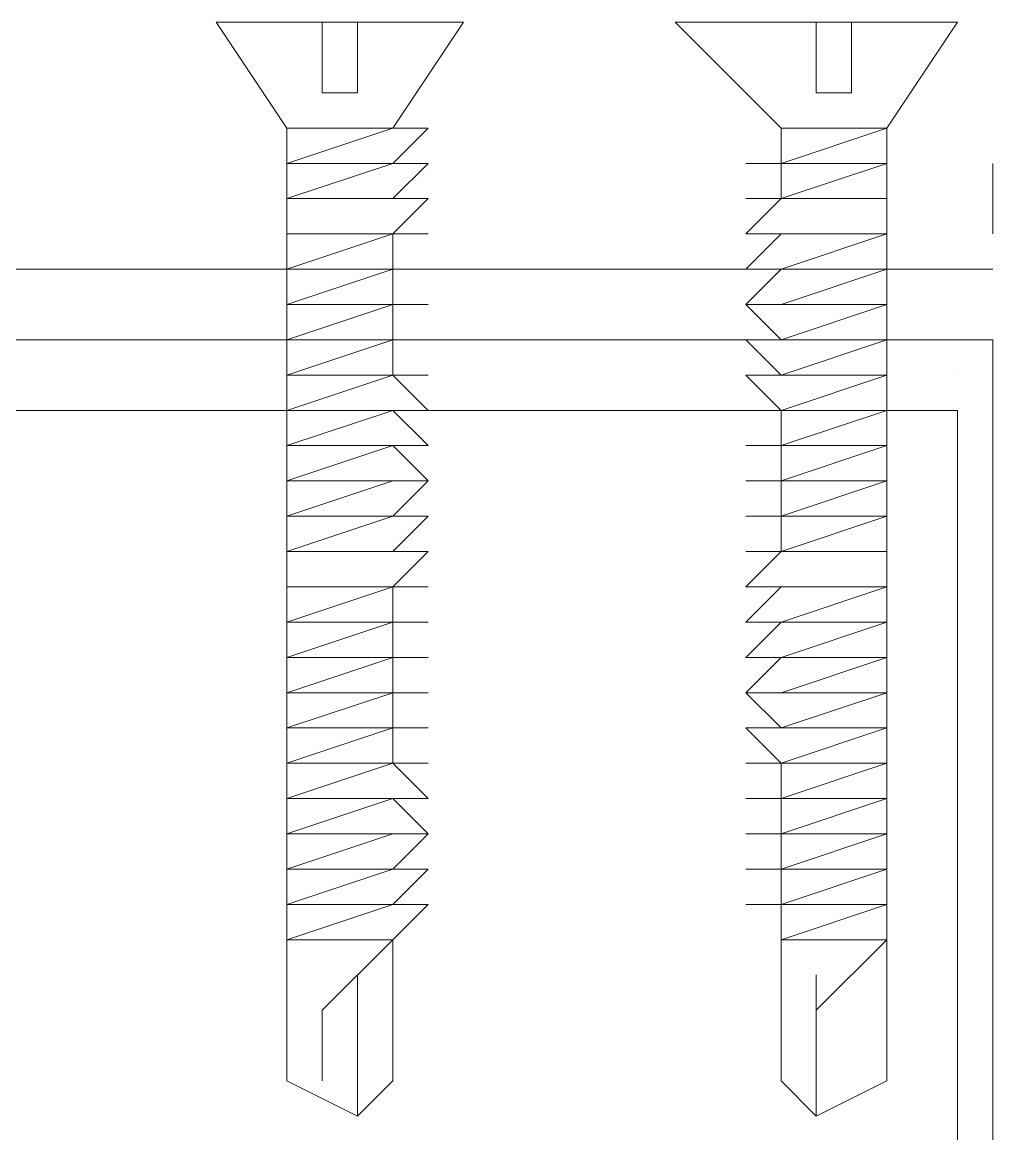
# Model space of a CAD drawing. Header units: millimetres. Extents: x 906 to 41302, y 848 to 28850.
# Drawn here: x 16227.96 to 16257.07, y 17221.74 to 17255.08 of the extents above; entities that cross this region are included whole.
import ezdxf

# ---------------------------------------------------------------- set-up
doc = ezdxf.new("R2010")
doc.units = ezdxf.units.MM
doc.layers.add('PDF_X-단위세대$및$주동평면도$A-DOOR', color=7, linetype='Continuous')

msp = doc.modelspace()

# ---------------------------------------------------------------- linework, layer by layer
at = {"layer": 'PDF_X-단위세대$및$주동평면도$A-DOOR', "lineweight": 9}
for points in [[(16235.902, 17247.669), (16235.902, 17248.728), (16235.902, 17249.786), (16235.902, 17250.844), (16235.902, 17251.903), (16233.785, 17255.078), (16241.194, 17255.078), (16239.077, 17251.903), (16235.902, 17251.903), (16233.785, 17255.078), (16241.194, 17255.078), (16239.077, 17251.903), (16235.902, 17251.903), (16236.96, 17251.903)], [(16233.785, 17255.078), (16233.785, 17255.078)], [(16236.96, 17255.078), (16236.96, 17252.961), (16238.019, 17252.961), (16238.019, 17255.078)], [(16250.719, 17247.669), (16249.66, 17247.669), (16250.719, 17248.728), (16249.66, 17248.728), (16250.719, 17249.786), (16249.66, 17249.786), (16250.719, 17249.786), (16250.719, 17250.844), (16250.719, 17251.903), (16247.544, 17255.078), (16256.01, 17255.078), (16253.894, 17251.903), (16250.719, 17251.903), (16247.544, 17255.078), (16256.01, 17255.078), (16253.894, 17251.903), (16250.719, 17251.903), (16251.777, 17251.903)], [(16247.544, 17255.078), (16247.544, 17255.078)], [(16251.777, 17255.078), (16251.777, 17252.961), (16252.835, 17252.961), (16252.835, 17255.078)], [(16235.902, 17251.903), (16235.902, 17251.903)], [(16235.902, 17251.903), (16235.902, 17251.903)], [(16239.077, 17251.903), (16239.077, 17251.903)], [(16240.135, 17251.903), (16240.135, 17251.903)], [(16250.719, 17251.903), (16250.719, 17251.903)], [(16250.719, 17251.903), (16250.719, 17251.903)], [(16253.894, 17251.903), (16253.894, 17251.903)], [(16239.077, 17247.669), (16239.077, 17248.728), (16235.902, 17247.669), (16239.077, 17247.669), (16239.077, 17248.728), (16240.135, 17249.786), (16239.077, 17249.786), (16240.135, 17250.844), (16239.077, 17250.844)], [(16235.902, 17250.844), (16235.902, 17250.844)], [(16239.077, 17250.844), (16239.077, 17250.844)], [(16239.077, 17250.844), (16239.077, 17250.844)], [(16240.135, 17250.844), (16240.135, 17250.844)], [(16249.66, 17250.844), (16249.66, 17250.844)], [(16253.894, 17247.669), (16253.894, 17248.728), (16250.719, 17247.669), (16253.894, 17247.669), (16253.894, 17248.728), (16253.894, 17249.786), (16253.894, 17250.844)], [(16250.719, 17250.844), (16250.719, 17250.844)], [(16250.719, 17250.844), (16250.719, 17250.844)], [(16253.894, 17250.844), (16253.894, 17250.844)], [(16253.894, 17250.844), (16253.894, 17250.844)], [(16257.069, 17248.728), (16257.069, 17250.844)], [(16257.069, 17250.844), (16257.069, 17250.844)], [(16235.902, 17249.786), (16235.902, 17249.786)], [(16235.902, 17249.786), (16239.077, 17249.786), (16235.902, 17249.786)], [(16235.902, 17249.786), (16235.902, 17249.786)], [(16235.902, 17249.786), (16235.902, 17249.786)], [(16239.077, 17249.786), (16239.077, 17249.786)], [(16239.077, 17249.786), (16239.077, 17249.786)], [(16239.077, 17249.786), (16239.077, 17249.786)], [(16240.135, 17249.786), (16240.135, 17249.786)], [(16249.66, 17249.786), (16249.66, 17249.786)], [(16250.719, 17249.786), (16250.719, 17249.786)], [(16250.719, 17249.786), (16250.719, 17249.786)], [(16250.719, 17249.786), (16253.894, 17249.786), (16250.719, 17249.786)], [(16250.719, 17249.786), (16250.719, 17249.786)], [(16250.719, 17249.786), (16250.719, 17249.786)], [(16253.894, 17249.786), (16253.894, 17249.786)], [(16253.894, 17249.786), (16253.894, 17249.786)], [(16253.894, 17249.786), (16253.894, 17249.786)], [(16235.902, 17248.728), (16235.902, 17248.728)], [(16235.902, 17248.728), (16235.902, 17248.728)], [(16239.077, 17248.728), (16235.902, 17248.728), (16239.077, 17248.728)], [(16235.902, 17248.728), (16235.902, 17248.728)], [(16239.077, 17248.728), (16239.077, 17248.728)], [(16239.077, 17248.728), (16239.077, 17248.728)], [(16239.077, 17248.728), (16239.077, 17248.728)], [(16240.135, 17248.728), (16239.077, 17248.728), (16240.135, 17248.728)], [(16239.077, 17248.728), (16239.077, 17248.728)], [(16239.077, 17248.728), (16239.077, 17248.728)], [(16239.077, 17248.728), (16239.077, 17248.728)], [(16239.077, 17248.728), (16239.077, 17248.728)], [(16240.135, 17248.728), (16240.135, 17248.728)], [(16249.66, 17248.728), (16249.66, 17248.728)], [(16250.719, 17248.728), (16250.719, 17248.728)], [(16250.719, 17248.728), (16250.719, 17248.728)], [(16253.894, 17248.728), (16250.719, 17248.728), (16253.894, 17248.728)], [(16250.719, 17248.728), (16250.719, 17248.728)], [(16253.894, 17248.728), (16253.894, 17248.728)], [(16253.894, 17248.728), (16253.894, 17248.728)], [(16253.894, 17248.728), (16253.894, 17248.728)], [(16253.894, 17248.728), (16253.894, 17248.728)], [(16253.894, 17248.728), (16253.894, 17248.728)], [(16253.894, 17248.728), (16253.894, 17248.728)], [(16253.894, 17248.728), (16253.894, 17248.728)], [(16257.069, 17248.728), (16257.069, 17248.728)], [(16257.069, 17247.669), (16214.735, 17247.669)], [(16235.902, 17247.669), (16235.902, 17247.669)], [(16235.902, 17247.669), (16235.902, 17247.669)], [(16235.902, 17247.669), (16235.902, 17247.669)], [(16239.077, 17247.669), (16239.077, 17247.669)], [(16239.077, 17247.669), (16239.077, 17247.669)], [(16239.077, 17247.669), (16239.077, 17247.669)], [(16239.077, 17247.669), (16239.077, 17247.669)], [(16239.077, 17247.669), (16239.077, 17247.669)], [(16239.077, 17247.669), (16239.077, 17247.669)], [(16239.077, 17247.669), (16239.077, 17247.669)], [(16239.077, 17247.669), (16239.077, 17247.669)], [(16239.077, 17247.669), (16239.077, 17247.669)], [(16239.077, 17247.669), (16239.077, 17247.669)], [(16240.135, 17247.669), (16240.135, 17247.669)], [(16240.135, 17247.669), (16240.135, 17247.669)], [(16240.135, 17247.669), (16240.135, 17247.669)], [(16240.135, 17247.669), (16240.135, 17247.669)], [(16250.719, 17247.669), (16250.719, 17247.669)], [(16250.719, 17247.669), (16250.719, 17247.669)], [(16250.719, 17247.669), (16250.719, 17247.669)], [(16253.894, 17247.669), (16253.894, 17247.669)], [(16253.894, 17247.669), (16253.894, 17247.669)], [(16253.894, 17247.669), (16253.894, 17247.669)], [(16253.894, 17247.669), (16253.894, 17247.669)], [(16253.894, 17247.669), (16253.894, 17247.669)], [(16253.894, 17247.669), (16253.894, 17247.669)], [(16257.069, 17247.669), (16257.069, 17247.669)], [(16235.902, 17246.611), (16235.902, 17246.611)], [(16235.902, 17246.611), (16235.902, 17246.611)], [(16235.902, 17246.611), (16235.902, 17246.611)], [(16235.902, 17246.611), (16235.902, 17246.611)], [(16235.902, 17246.611), (16235.902, 17246.611)], [(16235.902, 17246.611), (16235.902, 17246.611)], [(16235.902, 17246.611), (16235.902, 17246.611)], [(16239.077, 17246.611), (16239.077, 17246.611)], [(16239.077, 17246.611), (16239.077, 17246.611)], [(16239.077, 17246.611), (16239.077, 17246.611)], [(16239.077, 17246.611), (16239.077, 17246.611)], [(16239.077, 17246.611), (16239.077, 17246.611)], [(16239.077, 17246.611), (16239.077, 17246.611)], [(16239.077, 17246.611), (16239.077, 17246.611)], [(16239.077, 17246.611), (16239.077, 17246.611)], [(16239.077, 17246.611), (16239.077, 17246.611)], [(16239.077, 17246.611), (16239.077, 17246.611)], [(16239.077, 17246.611), (16239.077, 17246.611)], [(16240.135, 17246.611), (16240.135, 17246.611)], [(16240.135, 17246.611), (16240.135, 17246.611)], [(16240.135, 17246.611), (16240.135, 17246.611)], [(16240.135, 17246.611), (16240.135, 17246.611)], [(16249.66, 17246.611), (16249.66, 17246.611)], [(16249.66, 17246.611), (16249.66, 17246.611)], [(16249.66, 17246.611), (16249.66, 17246.611)], [(16249.66, 17246.611), (16249.66, 17246.611)], [(16249.66, 17246.611), (16249.66, 17246.611)], [(16249.66, 17246.611), (16249.66, 17246.611)], [(16249.66, 17246.611), (16249.66, 17246.611)], [(16249.66, 17246.611), (16249.66, 17246.611)], [(16250.719, 17246.611), (16250.719, 17246.611)], [(16250.719, 17246.611), (16250.719, 17246.611)], [(16250.719, 17246.611), (16250.719, 17246.611)], [(16250.719, 17246.611), (16250.719, 17246.611)], [(16250.719, 17246.611), (16250.719, 17246.611)], [(16250.719, 17246.611), (16250.719, 17246.611)], [(16253.894, 17246.611), (16253.894, 17246.611)], [(16253.894, 17246.611), (16253.894, 17246.611)], [(16253.894, 17246.611), (16253.894, 17246.611)], [(16253.894, 17246.611), (16253.894, 17246.611)], [(16253.894, 17246.611), (16253.894, 17246.611)], [(16253.894, 17246.611), (16253.894, 17246.611)], [(16253.894, 17246.611), (16253.894, 17246.611)], [(16227.435, 17208.511), (16257.069, 17208.511), (16257.069, 17245.553), (16214.735, 17245.553), (16256.01, 17245.553)], [(16235.902, 17245.553), (16235.902, 17245.553)], [(16235.902, 17245.553), (16235.902, 17245.553)], [(16235.902, 17245.553), (16235.902, 17245.553)], [(16235.902, 17245.553), (16235.902, 17245.553)], [(16235.902, 17245.553), (16235.902, 17245.553)], [(16235.902, 17245.553), (16235.902, 17245.553)], [(16235.902, 17245.553), (16235.902, 17245.553)], [(16235.902, 17245.553), (16235.902, 17245.553)], [(16239.077, 17245.553), (16239.077, 17245.553)], [(16239.077, 17245.553), (16239.077, 17245.553)], [(16239.077, 17245.553), (16239.077, 17245.553)], [(16239.077, 17245.553), (16239.077, 17245.553)], [(16239.077, 17245.553), (16239.077, 17245.553)], [(16239.077, 17245.553), (16239.077, 17245.553)], [(16239.077, 17245.553), (16239.077, 17245.553)], [(16239.077, 17245.553), (16239.077, 17245.553)], [(16240.135, 17245.553), (16240.135, 17245.553)], [(16240.135, 17245.553), (16240.135, 17245.553)], [(16240.135, 17245.553), (16240.135, 17245.553)], [(16240.135, 17245.553), (16240.135, 17245.553)], [(16249.66, 17245.553), (16249.66, 17245.553)], [(16249.66, 17245.553), (16249.66, 17245.553)], [(16249.66, 17245.553), (16249.66, 17245.553)], [(16249.66, 17245.553), (16249.66, 17245.553)], [(16250.719, 17245.553), (16250.719, 17245.553)], [(16250.719, 17245.553), (16250.719, 17245.553)], [(16250.719, 17245.553), (16250.719, 17245.553)], [(16250.719, 17245.553), (16250.719, 17245.553)], [(16250.719, 17245.553), (16250.719, 17245.553)], [(16250.719, 17245.553), (16250.719, 17245.553)], [(16250.719, 17245.553), (16250.719, 17245.553)], [(16250.719, 17245.553), (16250.719, 17245.553)], [(16253.894, 17245.553), (16253.894, 17245.553)], [(16253.894, 17245.553), (16253.894, 17245.553)], [(16253.894, 17245.553), (16253.894, 17245.553)], [(16253.894, 17245.553), (16253.894, 17245.553)], [(16253.894, 17245.553), (16253.894, 17245.553)], [(16257.069, 17245.553), (16257.069, 17245.553)], [(16213.677, 17244.494), (16213.677, 17240.261), (16215.794, 17240.261), (16215.794, 17243.436), (16256.01, 17243.436), (16256.01, 17210.628), (16227.435, 17210.628), (16227.435, 17209.569), (16256.01, 17209.569)], [(16235.902, 17244.494), (16235.902, 17244.494)], [(16235.902, 17243.436), (16239.077, 17244.494), (16235.902, 17243.436)], [(16235.902, 17244.494), (16235.902, 17244.494)], [(16235.902, 17244.494), (16235.902, 17244.494)], [(16235.902, 17244.494), (16235.902, 17244.494)], [(16235.902, 17244.494), (16235.902, 17244.494)], [(16239.077, 17243.436), (16235.902, 17243.436), (16235.902, 17244.494), (16235.902, 17243.436)], [(16235.902, 17244.494), (16235.902, 17244.494)], [(16235.902, 17244.494), (16235.902, 17244.494)], [(16239.077, 17244.494), (16239.077, 17244.494)], [(16239.077, 17244.494), (16239.077, 17244.494)], [(16239.077, 17244.494), (16239.077, 17244.494)], [(16239.077, 17244.494), (16239.077, 17244.494)], [(16240.135, 17243.436), (16239.077, 17244.494)], [(16239.077, 17244.494), (16239.077, 17244.494)], [(16239.077, 17244.494), (16239.077, 17244.494)], [(16239.077, 17244.494), (16239.077, 17244.494)], [(16239.077, 17244.494), (16239.077, 17244.494)], [(16239.077, 17244.494), (16239.077, 17244.494)], [(16239.077, 17244.494), (16239.077, 17244.494)], [(16239.077, 17244.494), (16239.077, 17244.494)], [(16239.077, 17244.494), (16239.077, 17244.494)], [(16240.135, 17244.494), (16240.135, 17244.494)], [(16240.135, 17244.494), (16240.135, 17244.494)], [(16240.135, 17244.494), (16240.135, 17244.494)], [(16240.135, 17244.494), (16240.135, 17244.494)], [(16249.66, 17244.494), (16249.66, 17244.494)], [(16250.719, 17243.436), (16249.66, 17244.494), (16250.719, 17243.436), (16253.894, 17243.436), (16253.894, 17244.494)], [(16249.66, 17244.494), (16249.66, 17244.494)], [(16249.66, 17244.494), (16249.66, 17244.494)], [(16249.66, 17244.494), (16249.66, 17244.494)], [(16250.719, 17244.494), (16250.719, 17244.494)], [(16250.719, 17243.436), (16253.894, 17244.494), (16250.719, 17243.436)], [(16250.719, 17244.494), (16250.719, 17244.494)], [(16250.719, 17244.494), (16250.719, 17244.494)], [(16250.719, 17244.494), (16250.719, 17244.494)], [(16250.719, 17244.494), (16250.719, 17244.494)], [(16250.719, 17244.494), (16250.719, 17244.494)], [(16253.894, 17244.494), (16253.894, 17244.494)], [(16253.894, 17244.494), (16253.894, 17244.494)], [(16253.894, 17244.494), (16253.894, 17244.494)], [(16253.894, 17244.494), (16253.894, 17244.494)], [(16253.894, 17244.494), (16253.894, 17244.494)], [(16253.894, 17244.494), (16253.894, 17244.494)], [(16253.894, 17244.494), (16253.894, 17244.494)], [(16253.894, 17244.494), (16253.894, 17244.494)], [(16256.01, 17244.494), (16256.01, 17244.494)], [(16257.069, 17244.494), (16257.069, 17209.569)], [(16257.069, 17244.494), (16257.069, 17244.494)], [(16235.902, 17243.436), (16235.902, 17243.436)], [(16235.902, 17243.436), (16235.902, 17243.436)], [(16235.902, 17243.436), (16235.902, 17243.436)], [(16235.902, 17243.436), (16235.902, 17243.436)], [(16235.902, 17243.436), (16235.902, 17243.436)], [(16235.902, 17243.436), (16235.902, 17243.436)], [(16239.077, 17243.436), (16239.077, 17243.436)], [(16239.077, 17243.436), (16239.077, 17243.436)], [(16239.077, 17243.436), (16239.077, 17243.436)], [(16239.077, 17243.436), (16239.077, 17243.436)], [(16239.077, 17243.436), (16239.077, 17243.436)], [(16239.077, 17243.436), (16239.077, 17243.436)], [(16240.135, 17243.436), (16240.135, 17243.436)], [(16240.135, 17243.436), (16240.135, 17243.436)], [(16249.66, 17243.436), (16249.66, 17243.436)], [(16249.66, 17243.436), (16249.66, 17243.436)], [(16250.719, 17243.436), (16250.719, 17243.436)], [(16250.719, 17243.436), (16250.719, 17243.436)], [(16250.719, 17243.436), (16250.719, 17243.436)], [(16250.719, 17243.436), (16250.719, 17243.436)], [(16250.719, 17243.436), (16250.719, 17243.436)], [(16250.719, 17243.436), (16250.719, 17243.436)], [(16250.719, 17243.436), (16250.719, 17243.436)], [(16253.894, 17243.436), (16253.894, 17243.436)], [(16253.894, 17243.436), (16253.894, 17243.436)], [(16253.894, 17243.436), (16253.894, 17243.436)], [(16253.894, 17243.436), (16253.894, 17243.436)], [(16253.894, 17243.436), (16253.894, 17243.436)], [(16253.894, 17243.436), (16253.894, 17243.436)], [(16256.01, 17243.436), (16256.01, 17243.436)], [(16235.902, 17242.378), (16235.902, 17242.378)], [(16235.902, 17242.378), (16235.902, 17242.378)], [(16235.902, 17242.378), (16235.902, 17242.378)], [(16235.902, 17242.378), (16235.902, 17242.378)], [(16239.077, 17242.378), (16239.077, 17242.378)], [(16239.077, 17242.378), (16239.077, 17242.378)], [(16239.077, 17242.378), (16239.077, 17242.378)], [(16239.077, 17242.378), (16239.077, 17242.378)], [(16239.077, 17242.378), (16239.077, 17242.378)], [(16239.077, 17242.378), (16239.077, 17242.378)], [(16239.077, 17242.378), (16239.077, 17242.378)], [(16239.077, 17242.378), (16239.077, 17242.378)], [(16240.135, 17242.378), (16240.135, 17242.378)], [(16240.135, 17242.378), (16240.135, 17242.378)], [(16240.135, 17242.378), (16240.135, 17242.378)], [(16240.135, 17242.378), (16240.135, 17242.378)], [(16249.66, 17242.378), (16249.66, 17242.378)], [(16249.66, 17242.378), (16249.66, 17242.378)], [(16249.66, 17242.378), (16249.66, 17242.378)], [(16249.66, 17242.378), (16249.66, 17242.378)], [(16250.719, 17242.378), (16250.719, 17242.378)], [(16250.719, 17242.378), (16250.719, 17242.378)], [(16250.719, 17242.378), (16250.719, 17242.378)], [(16250.719, 17242.378), (16250.719, 17242.378)], [(16250.719, 17242.378), (16250.719, 17242.378)], [(16250.719, 17242.378), (16250.719, 17242.378)], [(16253.894, 17242.378), (16253.894, 17242.378)], [(16253.894, 17242.378), (16253.894, 17242.378)], [(16253.894, 17242.378), (16253.894, 17242.378)], [(16253.894, 17242.378), (16253.894, 17242.378)], [(16253.894, 17242.378), (16253.894, 17242.378)], [(16253.894, 17242.378), (16253.894, 17242.378)], [(16253.894, 17242.378), (16253.894, 17242.378)], [(16253.894, 17242.378), (16253.894, 17242.378)], [(16235.902, 17241.319), (16235.902, 17241.319)], [(16235.902, 17241.319), (16235.902, 17241.319)], [(16235.902, 17241.319), (16235.902, 17241.319)], [(16235.902, 17241.319), (16235.902, 17241.319)], [(16235.902, 17241.319), (16235.902, 17241.319)], [(16235.902, 17241.319), (16235.902, 17241.319)], [(16235.902, 17241.319), (16235.902, 17240.261), (16235.902, 17241.319)], [(16239.077, 17241.319), (16235.902, 17240.261), (16239.077, 17241.319)], [(16235.902, 17241.319), (16235.902, 17241.319)], [(16239.077, 17241.319), (16239.077, 17241.319)], [(16240.135, 17240.261), (16239.077, 17240.261), (16240.135, 17241.319), (16239.077, 17241.319)], [(16239.077, 17241.319), (16239.077, 17241.319)], [(16239.077, 17241.319), (16239.077, 17241.319)], [(16239.077, 17241.319), (16239.077, 17241.319)], [(16240.135, 17241.319), (16240.135, 17241.319)], [(16240.135, 17241.319), (16240.135, 17241.319)], [(16240.135, 17241.319), (16240.135, 17241.319)], [(16240.135, 17241.319), (16240.135, 17241.319)], [(16240.135, 17241.319), (16240.135, 17241.319)], [(16240.135, 17241.319), (16240.135, 17241.319)], [(16253.894, 17241.319), (16253.894, 17240.261), (16250.719, 17240.261), (16249.66, 17240.261), (16250.719, 17240.261), (16249.66, 17240.261), (16250.719, 17240.261)], [(16249.66, 17241.319), (16249.66, 17241.319)], [(16249.66, 17241.319), (16249.66, 17241.319)], [(16249.66, 17241.319), (16249.66, 17241.319)], [(16249.66, 17241.319), (16249.66, 17241.319)], [(16250.719, 17241.319), (16250.719, 17241.319)], [(16250.719, 17241.319), (16250.719, 17241.319)], [(16250.719, 17241.319), (16250.719, 17241.319)], [(16250.719, 17241.319), (16250.719, 17241.319)], [(16250.719, 17241.319), (16250.719, 17241.319)], [(16250.719, 17241.319), (16250.719, 17241.319)], [(16250.719, 17241.319), (16250.719, 17241.319)], [(16250.719, 17241.319), (16250.719, 17241.319)], [(16250.719, 17241.319), (16250.719, 17241.319)], [(16250.719, 17241.319), (16250.719, 17240.261), (16250.719, 17241.319)], [(16253.894, 17241.319), (16250.719, 17240.261), (16253.894, 17241.319)], [(16250.719, 17241.319), (16250.719, 17241.319)], [(16250.719, 17241.319), (16250.719, 17241.319)], [(16253.894, 17241.319), (16253.894, 17241.319)], [(16253.894, 17241.319), (16253.894, 17241.319)], [(16253.894, 17241.319), (16253.894, 17241.319)], [(16253.894, 17241.319), (16253.894, 17241.319)], [(16253.894, 17241.319), (16253.894, 17241.319)], [(16253.894, 17241.319), (16253.894, 17241.319)], [(16235.902, 17240.261), (16235.902, 17240.261)], [(16235.902, 17240.261), (16235.902, 17240.261)], [(16235.902, 17240.261), (16235.902, 17240.261)], [(16239.077, 17240.261), (16235.902, 17240.261)], [(16235.902, 17240.261), (16235.902, 17240.261)], [(16239.077, 17240.261), (16239.077, 17240.261)], [(16239.077, 17240.261), (16239.077, 17240.261)], [(16239.077, 17240.261), (16239.077, 17240.261)], [(16239.077, 17240.261), (16239.077, 17240.261)], [(16240.135, 17240.261), (16240.135, 17240.261)], [(16240.135, 17240.261), (16240.135, 17240.261)], [(16249.66, 17240.261), (16249.66, 17240.261)], [(16250.719, 17240.261), (16250.719, 17240.261)], [(16250.719, 17240.261), (16250.719, 17240.261)], [(16250.719, 17240.261), (16250.719, 17240.261)], [(16250.719, 17240.261), (16250.719, 17240.261)], [(16250.719, 17240.261), (16250.719, 17240.261)], [(16250.719, 17240.261), (16250.719, 17240.261)], [(16253.894, 17240.261), (16253.894, 17240.261)], [(16253.894, 17240.261), (16253.894, 17240.261)], [(16253.894, 17240.261), (16253.894, 17240.261)], [(16253.894, 17240.261), (16253.894, 17240.261)], [(16235.902, 17239.203), (16235.902, 17239.203)], [(16235.902, 17239.203), (16239.077, 17239.203)], [(16235.902, 17239.203), (16235.902, 17239.203)], [(16235.902, 17239.203), (16235.902, 17239.203)], [(16235.902, 17239.203), (16235.902, 17239.203)], [(16239.077, 17239.203), (16235.902, 17239.203), (16239.077, 17239.203)], [(16235.902, 17239.203), (16235.902, 17239.203)], [(16239.077, 17239.203), (16239.077, 17239.203)], [(16239.077, 17239.203), (16239.077, 17239.203)], [(16239.077, 17239.203), (16239.077, 17239.203)], [(16239.077, 17239.203), (16239.077, 17239.203)], [(16239.077, 17239.203), (16239.077, 17239.203)], [(16240.135, 17239.203), (16240.135, 17239.203)], [(16240.135, 17239.203), (16240.135, 17239.203)], [(16240.135, 17239.203), (16240.135, 17239.203)], [(16240.135, 17239.203), (16240.135, 17239.203)], [(16249.66, 17239.203), (16249.66, 17239.203)], [(16249.66, 17239.203), (16249.66, 17239.203)], [(16250.719, 17239.203), (16250.719, 17239.203)], [(16250.719, 17239.203), (16250.719, 17239.203)], [(16250.719, 17239.203), (16253.894, 17239.203)], [(16250.719, 17239.203), (16250.719, 17239.203)], [(16250.719, 17239.203), (16250.719, 17239.203)], [(16250.719, 17239.203), (16250.719, 17239.203)], [(16250.719, 17239.203), (16250.719, 17239.203)], [(16253.894, 17239.203), (16250.719, 17239.203), (16253.894, 17239.203)], [(16250.719, 17239.203), (16250.719, 17239.203)], [(16253.894, 17239.203), (16253.894, 17239.203)], [(16253.894, 17239.203), (16253.894, 17239.203)], [(16253.894, 17239.203), (16253.894, 17239.203)], [(16253.894, 17239.203), (16253.894, 17239.203)], [(16235.902, 17238.144), (16239.077, 17238.144), (16235.902, 17238.144)], [(16235.902, 17238.144), (16239.077, 17238.144), (16235.902, 17238.144)], [(16235.902, 17238.144), (16235.902, 17238.144)], [(16235.902, 17238.144), (16235.902, 17238.144)], [(16235.902, 17238.144), (16235.902, 17238.144)], [(16235.902, 17238.144), (16235.902, 17238.144)], [(16235.902, 17238.144), (16235.902, 17238.144)], [(16239.077, 17238.144), (16239.077, 17238.144)], [(16239.077, 17238.144), (16239.077, 17238.144)], [(16239.077, 17238.144), (16239.077, 17238.144)], [(16239.077, 17238.144), (16239.077, 17238.144)], [(16239.077, 17238.144), (16239.077, 17238.144)], [(16239.077, 17238.144), (16239.077, 17238.144)], [(16239.077, 17238.144), (16239.077, 17238.144)], [(16239.077, 17238.144), (16239.077, 17238.144)], [(16239.077, 17238.144), (16239.077, 17238.144)], [(16239.077, 17238.144), (16239.077, 17238.144)], [(16239.077, 17238.144), (16239.077, 17238.144)], [(16240.135, 17238.144), (16240.135, 17238.144)], [(16240.135, 17238.144), (16240.135, 17238.144)], [(16240.135, 17238.144), (16240.135, 17238.144)], [(16240.135, 17238.144), (16240.135, 17238.144)], [(16249.66, 17238.144), (16249.66, 17238.144)], [(16249.66, 17238.144), (16249.66, 17238.144)], [(16249.66, 17238.144), (16249.66, 17238.144)], [(16249.66, 17238.144), (16249.66, 17238.144)], [(16250.719, 17238.144), (16253.894, 17238.144), (16250.719, 17238.144)], [(16250.719, 17238.144), (16253.894, 17238.144), (16250.719, 17238.144)], [(16250.719, 17238.144), (16250.719, 17238.144)], [(16250.719, 17238.144), (16250.719, 17238.144)], [(16250.719, 17238.144), (16250.719, 17238.144)], [(16250.719, 17238.144), (16250.719, 17238.144)], [(16250.719, 17238.144), (16250.719, 17238.144)], [(16253.894, 17238.144), (16253.894, 17238.144)], [(16253.894, 17238.144), (16253.894, 17238.144)], [(16253.894, 17238.144), (16253.894, 17238.144)], [(16253.894, 17238.144), (16253.894, 17238.144)], [(16253.894, 17238.144), (16253.894, 17238.144)], [(16253.894, 17238.144), (16253.894, 17238.144)], [(16253.894, 17238.144), (16253.894, 17238.144)], [(16235.902, 17237.086), (16235.902, 17237.086)], [(16235.902, 17237.086), (16235.902, 17237.086)], [(16235.902, 17237.086), (16235.902, 17237.086)], [(16235.902, 17237.086), (16235.902, 17237.086)], [(16235.902, 17237.086), (16235.902, 17237.086)], [(16235.902, 17237.086), (16235.902, 17237.086)], [(16235.902, 17237.086), (16235.902, 17237.086)], [(16240.135, 17237.086), (16239.077, 17237.086)], [(16239.077, 17237.086), (16239.077, 17237.086)], [(16239.077, 17237.086), (16239.077, 17237.086)], [(16239.077, 17237.086), (16239.077, 17237.086)], [(16239.077, 17237.086), (16239.077, 17237.086)], [(16240.135, 17237.086), (16240.135, 17237.086)], [(16240.135, 17237.086), (16240.135, 17237.086)], [(16249.66, 17237.086), (16249.66, 17237.086)], [(16249.66, 17237.086), (16249.66, 17237.086)], [(16249.66, 17237.086), (16249.66, 17237.086)], [(16249.66, 17237.086), (16249.66, 17237.086)], [(16250.719, 17237.086), (16250.719, 17237.086)], [(16250.719, 17237.086), (16250.719, 17237.086)], [(16250.719, 17237.086), (16250.719, 17237.086)], [(16250.719, 17237.086), (16250.719, 17237.086)], [(16250.719, 17237.086), (16250.719, 17237.086)], [(16250.719, 17237.086), (16250.719, 17237.086)], [(16253.894, 17237.086), (16253.894, 17237.086)], [(16253.894, 17237.086), (16253.894, 17237.086)], [(16253.894, 17237.086), (16253.894, 17237.086)], [(16253.894, 17237.086), (16253.894, 17237.086)], [(16235.902, 17236.028), (16235.902, 17236.028)], [(16235.902, 17236.028), (16235.902, 17236.028)], [(16235.902, 17236.028), (16235.902, 17236.028)], [(16235.902, 17236.028), (16235.902, 17236.028)], [(16235.902, 17236.028), (16235.902, 17236.028)], [(16239.077, 17236.028), (16239.077, 17236.028)], [(16239.077, 17236.028), (16239.077, 17236.028)], [(16239.077, 17236.028), (16239.077, 17236.028)], [(16239.077, 17236.028), (16239.077, 17236.028)], [(16240.135, 17236.028), (16240.135, 17236.028)], [(16240.135, 17236.028), (16240.135, 17236.028)], [(16249.66, 17236.028), (16249.66, 17236.028)], [(16249.66, 17236.028), (16249.66, 17236.028)], [(16250.719, 17236.028), (16250.719, 17236.028)], [(16250.719, 17236.028), (16250.719, 17236.028)], [(16250.719, 17236.028), (16250.719, 17236.028)], [(16250.719, 17236.028), (16250.719, 17236.028)], [(16253.894, 17236.028), (16253.894, 17236.028)], [(16253.894, 17236.028), (16253.894, 17236.028)], [(16253.894, 17236.028), (16253.894, 17236.028)], [(16240.135, 17234.969), (16239.077, 17234.969), (16235.902, 17233.911)], [(16235.902, 17234.969), (16235.902, 17234.969)], [(16235.902, 17234.969), (16235.902, 17234.969)], [(16235.902, 17234.969), (16235.902, 17234.969)], [(16235.902, 17234.969), (16235.902, 17234.969)], [(16239.077, 17234.969), (16239.077, 17234.969)], [(16239.077, 17234.969), (16239.077, 17234.969)], [(16239.077, 17234.969), (16239.077, 17234.969)], [(16239.077, 17234.969), (16239.077, 17234.969)], [(16239.077, 17234.969), (16239.077, 17234.969)], [(16240.135, 17234.969), (16240.135, 17234.969)], [(16240.135, 17234.969), (16240.135, 17234.969)], [(16249.66, 17234.969), (16249.66, 17234.969)], [(16249.66, 17234.969), (16249.66, 17234.969)], [(16249.66, 17234.969), (16249.66, 17234.969)], [(16249.66, 17234.969), (16249.66, 17234.969)], [(16250.719, 17234.969), (16250.719, 17234.969)], [(16250.719, 17233.911), (16253.894, 17234.969)], [(16250.719, 17234.969), (16250.719, 17234.969)], [(16250.719, 17234.969), (16250.719, 17234.969)], [(16253.894, 17234.969), (16253.894, 17234.969)], [(16253.894, 17234.969), (16253.894, 17234.969)], [(16253.894, 17234.969), (16253.894, 17234.969)], [(16253.894, 17234.969), (16253.894, 17234.969)], [(16240.135, 17233.911), (16239.077, 17233.911), (16235.902, 17232.853)], [(16235.902, 17233.911), (16235.902, 17233.911)], [(16235.902, 17233.911), (16235.902, 17233.911)], [(16235.902, 17233.911), (16235.902, 17233.911)], [(16235.902, 17233.911), (16235.902, 17233.911)], [(16235.902, 17233.911), (16235.902, 17233.911)], [(16240.135, 17233.911), (16239.077, 17233.911), (16240.135, 17233.911)], [(16239.077, 17233.911), (16239.077, 17233.911)], [(16239.077, 17233.911), (16239.077, 17233.911)], [(16239.077, 17233.911), (16239.077, 17233.911)], [(16239.077, 17233.911), (16239.077, 17233.911)], [(16239.077, 17233.911), (16239.077, 17233.911)], [(16240.135, 17233.911), (16240.135, 17233.911)], [(16240.135, 17233.911), (16240.135, 17233.911)], [(16249.66, 17233.911), (16249.66, 17233.911)], [(16249.66, 17233.911), (16249.66, 17233.911)], [(16250.719, 17233.911), (16250.719, 17233.911)], [(16250.719, 17233.911), (16250.719, 17233.911)], [(16250.719, 17233.911), (16250.719, 17233.911)], [(16250.719, 17232.853), (16253.894, 17233.911)], [(16250.719, 17233.911), (16250.719, 17233.911)], [(16250.719, 17233.911), (16250.719, 17233.911)], [(16253.894, 17233.911), (16253.894, 17233.911)], [(16253.894, 17233.911), (16253.894, 17233.911)], [(16253.894, 17233.911), (16253.894, 17233.911)], [(16253.894, 17233.911), (16253.894, 17233.911)], [(16235.902, 17232.853), (16235.902, 17232.853)], [(16235.902, 17232.853), (16235.902, 17232.853)], [(16235.902, 17232.853), (16235.902, 17232.853)], [(16235.902, 17232.853), (16235.902, 17232.853)], [(16235.902, 17232.853), (16235.902, 17232.853)], [(16235.902, 17232.853), (16235.902, 17232.853)], [(16235.902, 17232.853), (16235.902, 17232.853)], [(16235.902, 17232.853), (16235.902, 17232.853)], [(16240.135, 17230.736), (16239.077, 17231.794), (16240.135, 17231.794), (16239.077, 17232.853)], [(16239.077, 17232.853), (16239.077, 17232.853)], [(16239.077, 17232.853), (16239.077, 17232.853)], [(16239.077, 17232.853), (16239.077, 17232.853)], [(16239.077, 17232.853), (16239.077, 17232.853)], [(16239.077, 17232.853), (16239.077, 17232.853)], [(16239.077, 17232.853), (16239.077, 17232.853)], [(16239.077, 17232.853), (16239.077, 17232.853)], [(16239.077, 17232.853), (16239.077, 17232.853)], [(16240.135, 17232.853), (16240.135, 17232.853)], [(16240.135, 17232.853), (16240.135, 17232.853)], [(16240.135, 17232.853), (16240.135, 17232.853)], [(16240.135, 17232.853), (16240.135, 17232.853)], [(16249.66, 17231.794), (16250.719, 17231.794), (16250.719, 17230.736), (16253.894, 17230.736), (16253.894, 17231.794), (16253.894, 17232.853)], [(16249.66, 17232.853), (16249.66, 17232.853)], [(16249.66, 17232.853), (16249.66, 17232.853)], [(16249.66, 17232.853), (16249.66, 17232.853)], [(16249.66, 17232.853), (16249.66, 17232.853)], [(16250.719, 17232.853), (16250.719, 17232.853)], [(16250.719, 17232.853), (16250.719, 17232.853)], [(16250.719, 17232.853), (16250.719, 17232.853)], [(16250.719, 17232.853), (16250.719, 17232.853)], [(16250.719, 17232.853), (16250.719, 17232.853)], [(16250.719, 17232.853), (16250.719, 17232.853)], [(16250.719, 17232.853), (16250.719, 17232.853)], [(16250.719, 17232.853), (16250.719, 17232.853)], [(16250.719, 17232.853), (16250.719, 17232.853)], [(16250.719, 17232.853), (16250.719, 17232.853)], [(16250.719, 17232.853), (16250.719, 17232.853)], [(16250.719, 17232.853), (16250.719, 17232.853)], [(16253.894, 17232.853), (16253.894, 17232.853)], [(16253.894, 17232.853), (16253.894, 17232.853)], [(16253.894, 17232.853), (16253.894, 17232.853)], [(16253.894, 17232.853), (16253.894, 17232.853)], [(16253.894, 17232.853), (16253.894, 17232.853)], [(16235.902, 17231.794), (16235.902, 17231.794)], [(16235.902, 17231.794), (16235.902, 17231.794)], [(16239.077, 17230.736), (16235.902, 17230.736), (16235.902, 17231.794), (16239.077, 17231.794)], [(16235.902, 17231.794), (16235.902, 17231.794)], [(16235.902, 17231.794), (16235.902, 17231.794)], [(16235.902, 17231.794), (16235.902, 17231.794)], [(16235.902, 17231.794), (16235.902, 17231.794)], [(16235.902, 17231.794), (16235.902, 17231.794)], [(16239.077, 17231.794), (16239.077, 17231.794)], [(16239.077, 17231.794), (16239.077, 17231.794)], [(16239.077, 17231.794), (16239.077, 17231.794)], [(16239.077, 17231.794), (16239.077, 17231.794)], [(16240.135, 17231.794), (16240.135, 17231.794)], [(16240.135, 17231.794), (16240.135, 17231.794)], [(16249.66, 17231.794), (16249.66, 17231.794)], [(16249.66, 17231.794), (16249.66, 17231.794)], [(16250.719, 17231.794), (16250.719, 17231.794)], [(16250.719, 17231.794), (16250.719, 17231.794)], [(16250.719, 17231.794), (16253.894, 17231.794)], [(16250.719, 17231.794), (16250.719, 17231.794)], [(16250.719, 17231.794), (16250.719, 17231.794)], [(16250.719, 17231.794), (16250.719, 17231.794)], [(16250.719, 17231.794), (16250.719, 17231.794)], [(16250.719, 17231.794), (16250.719, 17231.794)], [(16253.894, 17231.794), (16253.894, 17231.794)], [(16253.894, 17231.794), (16253.894, 17231.794)], [(16253.894, 17231.794), (16253.894, 17231.794)], [(16253.894, 17231.794), (16253.894, 17231.794)], [(16235.902, 17230.736), (16235.902, 17230.736)], [(16235.902, 17230.736), (16235.902, 17230.736)], [(16235.902, 17230.736), (16235.902, 17230.736)], [(16235.902, 17230.736), (16235.902, 17230.736)], [(16239.077, 17230.736), (16239.077, 17230.736)], [(16239.077, 17230.736), (16239.077, 17230.736)], [(16239.077, 17230.736), (16239.077, 17230.736)], [(16239.077, 17230.736), (16239.077, 17230.736)], [(16239.077, 17230.736), (16239.077, 17230.736)], [(16239.077, 17230.736), (16239.077, 17230.736)], [(16240.135, 17230.736), (16240.135, 17230.736)], [(16240.135, 17230.736), (16240.135, 17230.736)], [(16240.135, 17230.736), (16240.135, 17230.736)], [(16240.135, 17230.736), (16240.135, 17230.736)], [(16240.135, 17230.736), (16240.135, 17230.736)], [(16249.66, 17230.736), (16249.66, 17230.736)], [(16249.66, 17230.736), (16249.66, 17230.736)], [(16250.719, 17230.736), (16250.719, 17230.736)], [(16250.719, 17230.736), (16250.719, 17230.736)], [(16250.719, 17230.736), (16250.719, 17230.736)], [(16250.719, 17230.736), (16250.719, 17230.736)], [(16250.719, 17230.736), (16250.719, 17230.736)], [(16253.894, 17230.736), (16253.894, 17230.736)], [(16253.894, 17230.736), (16253.894, 17230.736)], [(16253.894, 17230.736), (16253.894, 17230.736)], [(16253.894, 17230.736), (16253.894, 17230.736)], [(16253.894, 17230.736), (16253.894, 17230.736)], [(16253.894, 17230.736), (16253.894, 17230.736)], [(16235.902, 17229.678), (16235.902, 17229.678)], [(16235.902, 17229.678), (16235.902, 17229.678)], [(16235.902, 17229.678), (16235.902, 17229.678)], [(16235.902, 17229.678), (16235.902, 17229.678)], [(16235.902, 17229.678), (16235.902, 17229.678)], [(16239.077, 17229.678), (16239.077, 17229.678)], [(16239.077, 17229.678), (16239.077, 17229.678)], [(16239.077, 17229.678), (16239.077, 17229.678)], [(16239.077, 17229.678), (16239.077, 17229.678)], [(16239.077, 17229.678), (16239.077, 17229.678)], [(16239.077, 17229.678), (16239.077, 17229.678)], [(16239.077, 17229.678), (16239.077, 17229.678)], [(16240.135, 17229.678), (16240.135, 17229.678)], [(16240.135, 17229.678), (16240.135, 17229.678)], [(16240.135, 17229.678), (16240.135, 17229.678)], [(16240.135, 17229.678), (16240.135, 17229.678)], [(16249.66, 17229.678), (16249.66, 17229.678)], [(16249.66, 17229.678), (16249.66, 17229.678)], [(16249.66, 17229.678), (16249.66, 17229.678)], [(16249.66, 17229.678), (16249.66, 17229.678)], [(16250.719, 17229.678), (16250.719, 17229.678)], [(16250.719, 17229.678), (16250.719, 17229.678)], [(16250.719, 17229.678), (16250.719, 17229.678)], [(16250.719, 17229.678), (16250.719, 17229.678)], [(16250.719, 17229.678), (16250.719, 17229.678)], [(16250.719, 17229.678), (16250.719, 17229.678)], [(16250.719, 17229.678), (16250.719, 17229.678)], [(16250.719, 17229.678), (16250.719, 17229.678)], [(16253.894, 17229.678), (16253.894, 17229.678)], [(16253.894, 17229.678), (16253.894, 17229.678)], [(16253.894, 17229.678), (16253.894, 17229.678)], [(16253.894, 17229.678), (16253.894, 17229.678)], [(16253.894, 17229.678), (16253.894, 17229.678)], [(16253.894, 17229.678), (16253.894, 17229.678)], [(16253.894, 17229.678), (16253.894, 17229.678)], [(16235.902, 17228.619), (16235.902, 17228.619)], [(16235.902, 17228.619), (16235.902, 17228.619)], [(16235.902, 17228.619), (16235.902, 17228.619)], [(16235.902, 17228.619), (16235.902, 17228.619)], [(16235.902, 17228.619), (16235.902, 17228.619)], [(16235.902, 17228.619), (16235.902, 17228.619)], [(16235.902, 17228.619), (16235.902, 17227.561), (16235.902, 17228.619)], [(16239.077, 17228.619), (16235.902, 17227.561), (16239.077, 17228.619)], [(16235.902, 17228.619), (16235.902, 17228.619)], [(16239.077, 17228.619), (16239.077, 17228.619)], [(16239.077, 17228.619), (16239.077, 17228.619)], [(16239.077, 17228.619), (16239.077, 17228.619)], [(16249.66, 17228.619), (16249.66, 17228.619)], [(16249.66, 17228.619), (16249.66, 17228.619)], [(16249.66, 17228.619), (16249.66, 17228.619)], [(16249.66, 17228.619), (16249.66, 17228.619)], [(16250.719, 17228.619), (16250.719, 17228.619)], [(16250.719, 17228.619), (16250.719, 17228.619)], [(16250.719, 17228.619), (16250.719, 17228.619)], [(16250.719, 17228.619), (16250.719, 17228.619)], [(16250.719, 17228.619), (16250.719, 17228.619)], [(16250.719, 17228.619), (16250.719, 17228.619)], [(16250.719, 17228.619), (16250.719, 17228.619)], [(16250.719, 17228.619), (16250.719, 17228.619)], [(16250.719, 17228.619), (16250.719, 17228.619)], [(16250.719, 17228.619), (16250.719, 17227.561), (16250.719, 17228.619)], [(16253.894, 17228.619), (16250.719, 17227.561), (16253.894, 17228.619)], [(16250.719, 17228.619), (16250.719, 17228.619)], [(16250.719, 17228.619), (16250.719, 17228.619)], [(16253.894, 17228.619), (16253.894, 17228.619)], [(16253.894, 17228.619), (16253.894, 17228.619)], [(16253.894, 17228.619), (16253.894, 17228.619)], [(16235.902, 17227.561), (16235.902, 17227.561)], [(16235.902, 17227.561), (16235.902, 17227.561)], [(16235.902, 17227.561), (16235.902, 17227.561)], [(16239.077, 17227.561), (16236.96, 17225.444), (16236.96, 17223.328)], [(16239.077, 17227.561), (16239.077, 17227.561)], [(16250.719, 17227.561), (16250.719, 17227.561)], [(16250.719, 17227.561), (16250.719, 17227.561)], [(16250.719, 17227.561), (16250.719, 17227.561)], [(16253.894, 17227.561), (16251.777, 17225.444), (16251.777, 17223.328)], [(16253.894, 17227.561), (16253.894, 17227.561)], [(16238.019, 17222.269), (16238.019, 17226.503)], [(16251.777, 17222.269), (16251.777, 17226.503)], [(16235.902, 17223.328), (16235.902, 17223.328)], [(16250.719, 17223.328), (16250.719, 17223.328)], [(16238.019, 17222.269), (16238.019, 17222.269)], [(16251.777, 17222.269), (16251.777, 17222.269)]]:
    msp.add_lwpolyline(points, dxfattribs=at)
for points in [[(16239.077, 17250.844), (16235.902, 17250.844), (16239.077, 17251.903), (16240.135, 17251.903)], [(16253.894, 17250.844), (16250.719, 17250.844), (16249.66, 17250.844), (16250.719, 17250.844), (16253.894, 17251.903)], [(16239.077, 17249.786), (16235.902, 17249.786), (16239.077, 17250.844), (16240.135, 17250.844)], [(16235.902, 17250.844), (16239.077, 17250.844), (16235.902, 17249.786)], [(16253.894, 17249.786), (16250.719, 17249.786), (16249.66, 17249.786), (16250.719, 17249.786), (16253.894, 17250.844)], [(16250.719, 17250.844), (16253.894, 17250.844), (16250.719, 17249.786)], [(16235.902, 17249.786), (16239.077, 17249.786), (16240.135, 17249.786), (16239.077, 17248.728), (16235.902, 17248.728)], [(16250.719, 17249.786), (16253.894, 17249.786), (16253.894, 17248.728), (16250.719, 17248.728), (16249.66, 17248.728)], [(16235.902, 17248.728), (16239.077, 17248.728), (16240.135, 17248.728), (16239.077, 17248.728), (16235.902, 17247.669)], [(16240.135, 17230.736), (16239.077, 17229.678), (16240.135, 17229.678), (16239.077, 17228.619), (16235.902, 17228.619), (16235.902, 17229.678), (16235.902, 17230.736), (16235.902, 17231.794), (16235.902, 17232.853), (16235.902, 17233.911), (16235.902, 17234.969), (16235.902, 17236.028), (16235.902, 17237.086), (16235.902, 17238.144), (16235.902, 17239.203), (16235.902, 17240.261), (16235.902, 17241.319), (16235.902, 17242.378), (16235.902, 17243.436), (16235.902, 17244.494), (16235.902, 17245.553), (16235.902, 17246.611), (16235.902, 17247.669), (16239.077, 17248.728), (16239.077, 17247.669), (16240.135, 17247.669), (16239.077, 17247.669), (16239.077, 17246.611), (16240.135, 17246.611), (16239.077, 17246.611), (16239.077, 17245.553), (16240.135, 17245.553), (16239.077, 17245.553), (16239.077, 17244.494), (16240.135, 17244.494), (16239.077, 17244.494), (16240.135, 17243.436), (16239.077, 17243.436), (16240.135, 17242.378), (16239.077, 17242.378), (16240.135, 17241.319), (16239.077, 17241.319), (16240.135, 17241.319), (16239.077, 17240.261), (16240.135, 17240.261), (16239.077, 17239.203), (16240.135, 17239.203), (16239.077, 17238.144), (16240.135, 17238.144), (16239.077, 17238.144), (16239.077, 17237.086), (16240.135, 17237.086), (16239.077, 17237.086), (16239.077, 17236.028), (16240.135, 17236.028), (16239.077, 17236.028), (16239.077, 17234.969), (16240.135, 17234.969), (16239.077, 17234.969), (16239.077, 17233.911), (16240.135, 17233.911), (16239.077, 17233.911), (16239.077, 17232.853), (16240.135, 17232.853), (16239.077, 17232.853), (16240.135, 17231.794), (16239.077, 17231.794), (16240.135, 17230.736), (16239.077, 17230.736)], [(16250.719, 17248.728), (16253.894, 17248.728), (16250.719, 17247.669), (16249.66, 17247.669)], [(16253.894, 17230.736), (16253.894, 17229.678), (16253.894, 17228.619), (16250.719, 17228.619), (16249.66, 17228.619), (16250.719, 17228.619), (16250.719, 17229.678), (16249.66, 17229.678), (16250.719, 17229.678), (16250.719, 17230.736), (16249.66, 17230.736), (16250.719, 17230.736), (16250.719, 17231.794), (16249.66, 17231.794), (16250.719, 17231.794), (16250.719, 17232.853), (16249.66, 17232.853), (16250.719, 17232.853), (16249.66, 17233.911), (16250.719, 17233.911), (16249.66, 17234.969), (16250.719, 17234.969), (16249.66, 17234.969), (16250.719, 17236.028), (16249.66, 17236.028), (16250.719, 17237.086), (16249.66, 17237.086), (16250.719, 17238.144), (16249.66, 17238.144), (16250.719, 17239.203), (16249.66, 17239.203), (16250.719, 17239.203), (16250.719, 17240.261), (16249.66, 17240.261), (16250.719, 17240.261), (16250.719, 17241.319), (16249.66, 17241.319), (16250.719, 17241.319), (16250.719, 17242.378), (16249.66, 17242.378), (16250.719, 17242.378), (16250.719, 17243.436), (16249.66, 17243.436), (16250.719, 17243.436), (16249.66, 17244.494), (16250.719, 17244.494), (16249.66, 17245.553), (16250.719, 17245.553), (16249.66, 17246.611), (16250.719, 17246.611), (16249.66, 17246.611), (16250.719, 17247.669), (16253.894, 17248.728), (16253.894, 17247.669), (16253.894, 17246.611), (16253.894, 17245.553), (16253.894, 17244.494), (16253.894, 17243.436), (16253.894, 17242.378), (16253.894, 17241.319), (16253.894, 17240.261), (16253.894, 17239.203), (16253.894, 17238.144), (16253.894, 17237.086), (16253.894, 17236.028), (16253.894, 17234.969), (16253.894, 17233.911), (16253.894, 17232.853), (16253.894, 17231.794)], [(16235.902, 17247.669), (16239.077, 17247.669), (16240.135, 17247.669), (16239.077, 17247.669), (16239.077, 17246.611), (16240.135, 17246.611), (16239.077, 17246.611), (16239.077, 17245.553), (16240.135, 17245.553), (16239.077, 17245.553), (16239.077, 17244.494), (16240.135, 17244.494), (16239.077, 17244.494), (16235.902, 17243.436), (16235.902, 17244.494), (16235.902, 17245.553), (16235.902, 17246.611)], [(16235.902, 17247.669), (16239.077, 17247.669), (16240.135, 17247.669), (16239.077, 17247.669), (16235.902, 17246.611)], [(16235.902, 17247.669), (16239.077, 17247.669), (16240.135, 17247.669), (16239.077, 17247.669), (16235.902, 17246.611)], [(16239.077, 17246.611), (16235.902, 17246.611), (16239.077, 17247.669)], [(16235.902, 17246.611), (16239.077, 17247.669), (16239.077, 17246.611)], [(16250.719, 17247.669), (16253.894, 17247.669), (16253.894, 17246.611), (16253.894, 17245.553), (16253.894, 17244.494), (16250.719, 17243.436), (16249.66, 17244.494), (16250.719, 17244.494), (16249.66, 17245.553), (16250.719, 17245.553), (16249.66, 17246.611), (16250.719, 17246.611), (16249.66, 17246.611)], [(16250.719, 17247.669), (16253.894, 17247.669), (16250.719, 17246.611), (16249.66, 17246.611)], [(16250.719, 17247.669), (16253.894, 17247.669), (16250.719, 17246.611), (16249.66, 17246.611)], [(16253.894, 17246.611), (16250.719, 17246.611), (16253.894, 17247.669)], [(16250.719, 17246.611), (16253.894, 17247.669), (16253.894, 17246.611)], [(16239.077, 17245.553), (16235.902, 17245.553), (16239.077, 17246.611)], [(16239.077, 17245.553), (16235.902, 17245.553), (16239.077, 17246.611)], [(16235.902, 17246.611), (16239.077, 17246.611), (16240.135, 17246.611), (16239.077, 17246.611), (16235.902, 17245.553)], [(16235.902, 17246.611), (16235.902, 17245.553), (16239.077, 17246.611), (16240.135, 17246.611), (16239.077, 17246.611)], [(16250.719, 17246.611), (16253.894, 17246.611), (16250.719, 17245.553), (16249.66, 17246.611)], [(16250.719, 17246.611), (16253.894, 17246.611), (16250.719, 17245.553), (16249.66, 17246.611)], [(16253.894, 17245.553), (16250.719, 17245.553), (16253.894, 17246.611)], [(16253.894, 17245.553), (16250.719, 17245.553), (16253.894, 17246.611)], [(16235.902, 17244.494), (16239.077, 17245.553), (16239.077, 17244.494)], [(16239.077, 17245.553), (16235.902, 17244.494), (16235.902, 17245.553), (16239.077, 17245.553), (16240.135, 17245.553)], [(16239.077, 17245.553), (16235.902, 17244.494), (16235.902, 17245.553), (16239.077, 17245.553), (16240.135, 17245.553)], [(16235.902, 17244.494), (16239.077, 17245.553), (16239.077, 17244.494)], [(16253.894, 17245.553), (16250.719, 17244.494), (16249.66, 17245.553), (16250.719, 17245.553)], [(16253.894, 17245.553), (16250.719, 17245.553), (16249.66, 17245.553), (16250.719, 17244.494)], [(16250.719, 17244.494), (16253.894, 17245.553), (16253.894, 17244.494)], [(16250.719, 17244.494), (16253.894, 17245.553), (16253.894, 17244.494)], [(16235.902, 17244.494), (16239.077, 17244.494), (16240.135, 17244.494), (16239.077, 17244.494), (16235.902, 17243.436)], [(16235.902, 17244.494), (16235.902, 17243.436), (16239.077, 17244.494), (16240.135, 17244.494), (16239.077, 17244.494)], [(16235.902, 17243.436), (16239.077, 17244.494), (16240.135, 17243.436), (16239.077, 17243.436)], [(16250.719, 17244.494), (16253.894, 17244.494), (16250.719, 17243.436), (16249.66, 17244.494)], [(16250.719, 17244.494), (16253.894, 17244.494), (16250.719, 17243.436), (16249.66, 17244.494)], [(16250.719, 17243.436), (16253.894, 17244.494), (16253.894, 17243.436), (16250.719, 17243.436), (16249.66, 17243.436)], [(16235.902, 17243.436), (16239.077, 17243.436), (16235.902, 17242.378)], [(16235.902, 17242.378), (16239.077, 17243.436), (16240.135, 17242.378), (16239.077, 17242.378), (16240.135, 17241.319), (16239.077, 17241.319), (16235.902, 17241.319)], [(16235.902, 17242.378), (16239.077, 17243.436), (16240.135, 17242.378), (16239.077, 17242.378)], [(16235.902, 17242.378), (16239.077, 17242.378), (16240.135, 17242.378), (16239.077, 17243.436)], [(16250.719, 17242.378), (16253.894, 17243.436), (16253.894, 17242.378), (16253.894, 17241.319), (16250.719, 17241.319), (16249.66, 17241.319), (16250.719, 17241.319), (16250.719, 17242.378), (16249.66, 17242.378)], [(16250.719, 17242.378), (16253.894, 17243.436), (16253.894, 17242.378), (16250.719, 17242.378), (16249.66, 17242.378)], [(16250.719, 17242.378), (16253.894, 17243.436), (16253.894, 17242.378), (16250.719, 17242.378), (16249.66, 17242.378)], [(16250.719, 17243.436), (16253.894, 17243.436), (16250.719, 17242.378)], [(16235.902, 17242.378), (16239.077, 17242.378), (16235.902, 17241.319)], [(16235.902, 17242.378), (16239.077, 17242.378), (16235.902, 17241.319)], [(16239.077, 17241.319), (16235.902, 17241.319), (16239.077, 17242.378), (16240.135, 17241.319)], [(16239.077, 17241.319), (16235.902, 17241.319), (16239.077, 17242.378), (16240.135, 17241.319)], [(16253.894, 17241.319), (16250.719, 17241.319), (16249.66, 17241.319), (16250.719, 17241.319), (16253.894, 17242.378)], [(16253.894, 17241.319), (16253.894, 17242.378), (16250.719, 17241.319), (16249.66, 17241.319), (16250.719, 17241.319)], [(16250.719, 17242.378), (16253.894, 17242.378), (16250.719, 17241.319)], [(16250.719, 17242.378), (16253.894, 17242.378), (16250.719, 17241.319)], [(16239.077, 17241.319), (16235.902, 17240.261), (16235.902, 17241.319)], [(16235.902, 17240.261), (16239.077, 17241.319), (16240.135, 17241.319), (16239.077, 17240.261)], [(16249.66, 17240.261), (16250.719, 17240.261), (16253.894, 17241.319), (16253.894, 17240.261), (16250.719, 17240.261)], [(16253.894, 17241.319), (16250.719, 17240.261), (16250.719, 17241.319)], [(16235.902, 17239.203), (16235.902, 17240.261), (16239.077, 17240.261)], [(16239.077, 17239.203), (16235.902, 17239.203), (16239.077, 17240.261), (16240.135, 17240.261)], [(16253.894, 17239.203), (16250.719, 17239.203), (16249.66, 17239.203), (16250.719, 17239.203), (16253.894, 17240.261)], [(16250.719, 17239.203), (16250.719, 17240.261), (16253.894, 17240.261)], [(16235.902, 17239.203), (16239.077, 17239.203), (16240.135, 17239.203), (16239.077, 17238.144), (16240.135, 17238.144), (16239.077, 17238.144), (16235.902, 17237.086), (16235.902, 17238.144)], [(16239.077, 17238.144), (16235.902, 17238.144), (16235.902, 17239.203), (16239.077, 17239.203), (16240.135, 17239.203)], [(16239.077, 17238.144), (16235.902, 17238.144), (16235.902, 17239.203), (16239.077, 17239.203), (16240.135, 17239.203)], [(16250.719, 17239.203), (16253.894, 17239.203), (16253.894, 17238.144), (16250.719, 17237.086), (16249.66, 17237.086), (16250.719, 17238.144), (16249.66, 17238.144)], [(16253.894, 17238.144), (16250.719, 17238.144), (16249.66, 17238.144), (16250.719, 17239.203), (16253.894, 17239.203)], [(16253.894, 17238.144), (16250.719, 17238.144), (16249.66, 17238.144), (16250.719, 17239.203), (16253.894, 17239.203)], [(16235.902, 17238.144), (16239.077, 17238.144), (16240.135, 17238.144), (16239.077, 17238.144), (16235.902, 17237.086)], [(16235.902, 17238.144), (16239.077, 17238.144), (16240.135, 17238.144), (16239.077, 17238.144), (16235.902, 17237.086)], [(16239.077, 17237.086), (16235.902, 17237.086), (16239.077, 17238.144)], [(16250.719, 17238.144), (16253.894, 17238.144), (16250.719, 17237.086), (16249.66, 17237.086)], [(16250.719, 17238.144), (16253.894, 17238.144), (16250.719, 17237.086), (16249.66, 17237.086)], [(16253.894, 17237.086), (16250.719, 17237.086), (16253.894, 17238.144)], [(16239.077, 17237.086), (16235.902, 17236.028), (16235.902, 17237.086), (16239.077, 17237.086), (16240.135, 17237.086)], [(16235.902, 17237.086), (16239.077, 17237.086), (16235.902, 17236.028), (16239.077, 17236.028), (16235.902, 17234.969), (16235.902, 17236.028)], [(16239.077, 17236.028), (16235.902, 17236.028), (16239.077, 17237.086)], [(16253.894, 17237.086), (16250.719, 17236.028), (16249.66, 17236.028), (16250.719, 17237.086)], [(16250.719, 17237.086), (16249.66, 17236.028), (16250.719, 17236.028), (16249.66, 17234.969), (16250.719, 17234.969), (16253.894, 17236.028), (16250.719, 17236.028), (16253.894, 17237.086)], [(16253.894, 17236.028), (16250.719, 17236.028), (16253.894, 17237.086)], [(16239.077, 17236.028), (16235.902, 17234.969), (16235.902, 17236.028), (16239.077, 17236.028), (16240.135, 17236.028)], [(16239.077, 17234.969), (16235.902, 17234.969), (16239.077, 17236.028)], [(16253.894, 17236.028), (16250.719, 17234.969), (16249.66, 17234.969), (16250.719, 17236.028)], [(16253.894, 17234.969), (16250.719, 17234.969), (16253.894, 17236.028)], [(16235.902, 17234.969), (16239.077, 17234.969), (16240.135, 17234.969), (16239.077, 17234.969), (16235.902, 17233.911)], [(16235.902, 17233.911), (16239.077, 17234.969), (16239.077, 17233.911)], [(16250.719, 17234.969), (16253.894, 17234.969), (16250.719, 17233.911), (16249.66, 17234.969)], [(16250.719, 17233.911), (16253.894, 17234.969), (16253.894, 17233.911)], [(16239.077, 17233.911), (16235.902, 17232.853), (16235.902, 17233.911)], [(16239.077, 17232.853), (16239.077, 17233.911), (16235.902, 17232.853)], [(16253.894, 17233.911), (16250.719, 17232.853), (16249.66, 17233.911), (16250.719, 17233.911)], [(16253.894, 17232.853), (16253.894, 17233.911), (16250.719, 17232.853)], [(16239.077, 17232.853), (16235.902, 17232.853), (16239.077, 17232.853), (16240.135, 17232.853)], [(16239.077, 17232.853), (16235.902, 17232.853), (16239.077, 17232.853), (16240.135, 17232.853)], [(16239.077, 17232.853), (16235.902, 17231.794), (16235.902, 17232.853), (16239.077, 17232.853), (16240.135, 17232.853)], [(16235.902, 17231.794), (16239.077, 17232.853), (16240.135, 17231.794), (16239.077, 17231.794)], [(16239.077, 17232.853), (16235.902, 17231.794), (16235.902, 17232.853)], [(16239.077, 17232.853), (16235.902, 17231.794), (16235.902, 17232.853)], [(16253.894, 17232.853), (16250.719, 17232.853), (16249.66, 17232.853), (16250.719, 17232.853)], [(16253.894, 17232.853), (16250.719, 17232.853), (16249.66, 17232.853), (16250.719, 17232.853)], [(16253.894, 17232.853), (16250.719, 17231.794), (16250.719, 17232.853), (16249.66, 17232.853), (16250.719, 17232.853)], [(16250.719, 17231.794), (16253.894, 17232.853), (16253.894, 17231.794), (16250.719, 17231.794), (16249.66, 17231.794)], [(16253.894, 17232.853), (16250.719, 17231.794), (16250.719, 17232.853)], [(16253.894, 17232.853), (16250.719, 17231.794), (16250.719, 17232.853)], [(16235.902, 17230.736), (16239.077, 17231.794), (16240.135, 17230.736), (16239.077, 17230.736)], [(16239.077, 17231.794), (16235.902, 17230.736), (16235.902, 17231.794)], [(16250.719, 17230.736), (16253.894, 17231.794), (16253.894, 17230.736), (16250.719, 17230.736), (16249.66, 17230.736)], [(16253.894, 17231.794), (16250.719, 17230.736), (16250.719, 17231.794)], [(16239.077, 17230.736), (16235.902, 17229.678), (16235.902, 17230.736)], [(16235.902, 17229.678), (16239.077, 17230.736), (16240.135, 17230.736), (16239.077, 17229.678), (16240.135, 17229.678), (16239.077, 17228.619), (16235.902, 17227.561), (16235.902, 17228.619)], [(16235.902, 17229.678), (16239.077, 17229.678), (16240.135, 17230.736), (16239.077, 17230.736)], [(16235.902, 17229.678), (16239.077, 17229.678), (16240.135, 17230.736), (16239.077, 17230.736)], [(16250.719, 17229.678), (16253.894, 17230.736), (16253.894, 17229.678), (16253.894, 17228.619), (16250.719, 17227.561), (16250.719, 17228.619), (16249.66, 17228.619), (16250.719, 17228.619), (16250.719, 17229.678), (16249.66, 17229.678)], [(16250.719, 17229.678), (16253.894, 17230.736), (16253.894, 17229.678), (16250.719, 17229.678), (16249.66, 17229.678)], [(16250.719, 17229.678), (16253.894, 17230.736), (16253.894, 17229.678), (16250.719, 17229.678), (16249.66, 17229.678)], [(16253.894, 17230.736), (16250.719, 17229.678), (16250.719, 17230.736)], [(16239.077, 17229.678), (16235.902, 17228.619), (16235.902, 17229.678)], [(16239.077, 17229.678), (16235.902, 17229.678), (16235.902, 17228.619)], [(16239.077, 17228.619), (16235.902, 17228.619), (16239.077, 17229.678), (16240.135, 17229.678)], [(16239.077, 17228.619), (16235.902, 17228.619), (16239.077, 17229.678), (16240.135, 17229.678)], [(16253.894, 17228.619), (16250.719, 17228.619), (16249.66, 17228.619), (16250.719, 17228.619), (16253.894, 17229.678)], [(16253.894, 17228.619), (16250.719, 17228.619), (16249.66, 17228.619), (16250.719, 17228.619), (16253.894, 17229.678)], [(16253.894, 17229.678), (16250.719, 17228.619), (16250.719, 17229.678)], [(16253.894, 17229.678), (16250.719, 17229.678), (16250.719, 17228.619)], [(16239.077, 17228.619), (16235.902, 17227.561), (16235.902, 17228.619)], [(16240.135, 17228.619), (16239.077, 17227.561), (16240.135, 17228.619), (16239.077, 17228.619)], [(16253.894, 17228.619), (16250.719, 17227.561), (16250.719, 17228.619)], [(16253.894, 17228.619), (16253.894, 17227.561)], [(16239.077, 17223.328), (16238.019, 17222.269), (16235.902, 17223.328), (16235.902, 17227.561), (16239.077, 17227.561)], [(16253.894, 17223.328), (16251.777, 17222.269), (16250.719, 17223.328), (16250.719, 17227.561), (16253.894, 17227.561)]]:
    msp.add_lwpolyline(points, close=True, dxfattribs=at)

doc.saveas('drawing.dxf')
